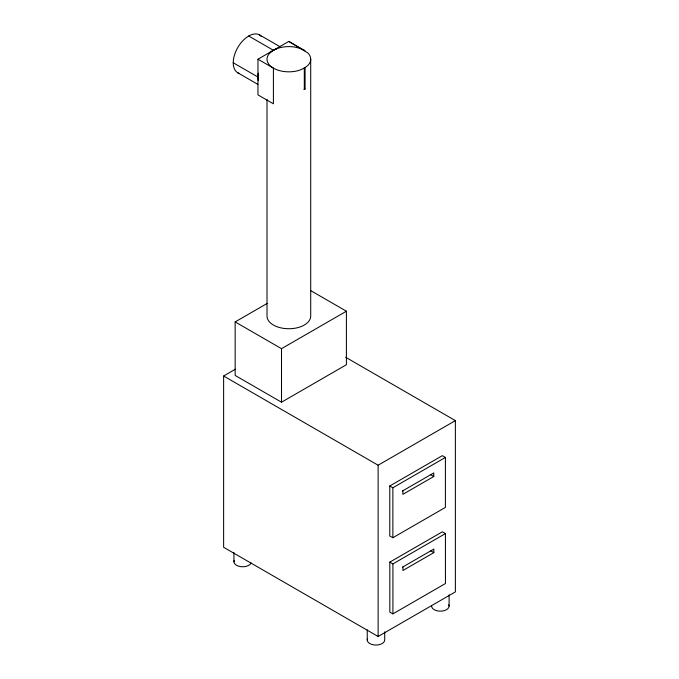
<?xml version="1.0" encoding="UTF-8"?>
<svg xmlns="http://www.w3.org/2000/svg" width="679" height="679" viewBox="0 0 679 679"><rect width="100%" height="100%" fill="white"/><g stroke="black" fill="none" stroke-linecap="round" stroke-linejoin="round"><path stroke-width="1.02" d="M304.311 50.288L299.787 48.285L294.516 47.029A21.847 12.612 0 0 0 267.195 60.855A21.847 12.612 0 0 0 299.787 70.141L304.311 68.129L307.782 65.523A21.847 12.612 0 0 0 307.782 52.903L288.864 41.368L257.961 59.209L257.961 94.89L273.408 103.811L273.408 68.129L257.961 59.209M305.075 88.966L304.192 89.475L305.075 88.966L305.075 67.56L303.318 68.579M310.948 290.748L346.4 311.211L346.4 364.733L281.505 402.197L235.155 375.436L235.155 321.914L267.144 303.445M345.67 357.273L455.38 420.615L455.38 591.884L378.127 636.486L223.62 547.282L223.62 376.013L235.435 369.189M235.155 321.914L281.505 348.675L346.4 311.211M223.62 376.013L378.127 465.217L455.38 420.615M389.78 485.986L442.309 455.66L445.399 457.442L445.399 507.4L392.869 537.726L389.78 535.943L389.78 485.986L392.869 487.768L445.399 457.442M402.52 490.985L433.788 472.932L433.788 476.497L402.885 494.337L402.885 490.773M389.822 562.127L442.352 531.801L445.441 533.584L445.441 583.533L392.912 613.867L389.822 612.085L389.822 562.127L392.912 563.909L445.441 533.584M402.571 567.126L433.83 549.073L433.83 552.638L402.936 570.479L402.936 566.914M288.745 41.436L305.075 50.866M239.28 73.442A21.847 12.612 -60 0 1 237.073 48.803A21.847 12.612 -60 0 1 259.616 34.935L279.756 46.571M248.692 36.021L273.408 50.288M233.237 62.782L257.961 77.05M237.76 72.78L257.91 84.417M430.698 474.714L433.788 476.497M430.741 550.856L433.83 552.638M259.616 34.935L261.05 36.267M449.099 594.855L449.099 606.067M392.869 487.768L392.869 537.726M392.912 563.909L392.912 613.867M384.713 631.801L384.713 639.957A8.742 5.05 0 0 1 374.918 645.016A8.742 5.05 0 0 1 367.509 638.744M378.127 465.217L378.127 636.486M367.237 629.857L367.237 640.051M310.71 59.209L310.71 316.117A21.847 12.612 0 0 1 288.864 328.738A21.847 12.612 0 0 1 267.008 316.117L267.008 99.389M304.311 68.129L304.311 89.543M281.505 348.675L281.505 402.197M233.932 552.613L233.932 561.788M448.777 604.768A8.742 5.05 0 0 1 441.579 611.117A8.742 5.05 0 0 1 431.615 606.169M251.137 562.993A8.742 5.05 0 0 1 240.493 566.625A8.742 5.05 0 0 1 234.213 560.481M258.3 80.572A21.847 12.612 -60 0 1 258.3 73.145M269.41 53.208A21.847 12.612 -60 0 1 276.625 48.829"/></g></svg>
